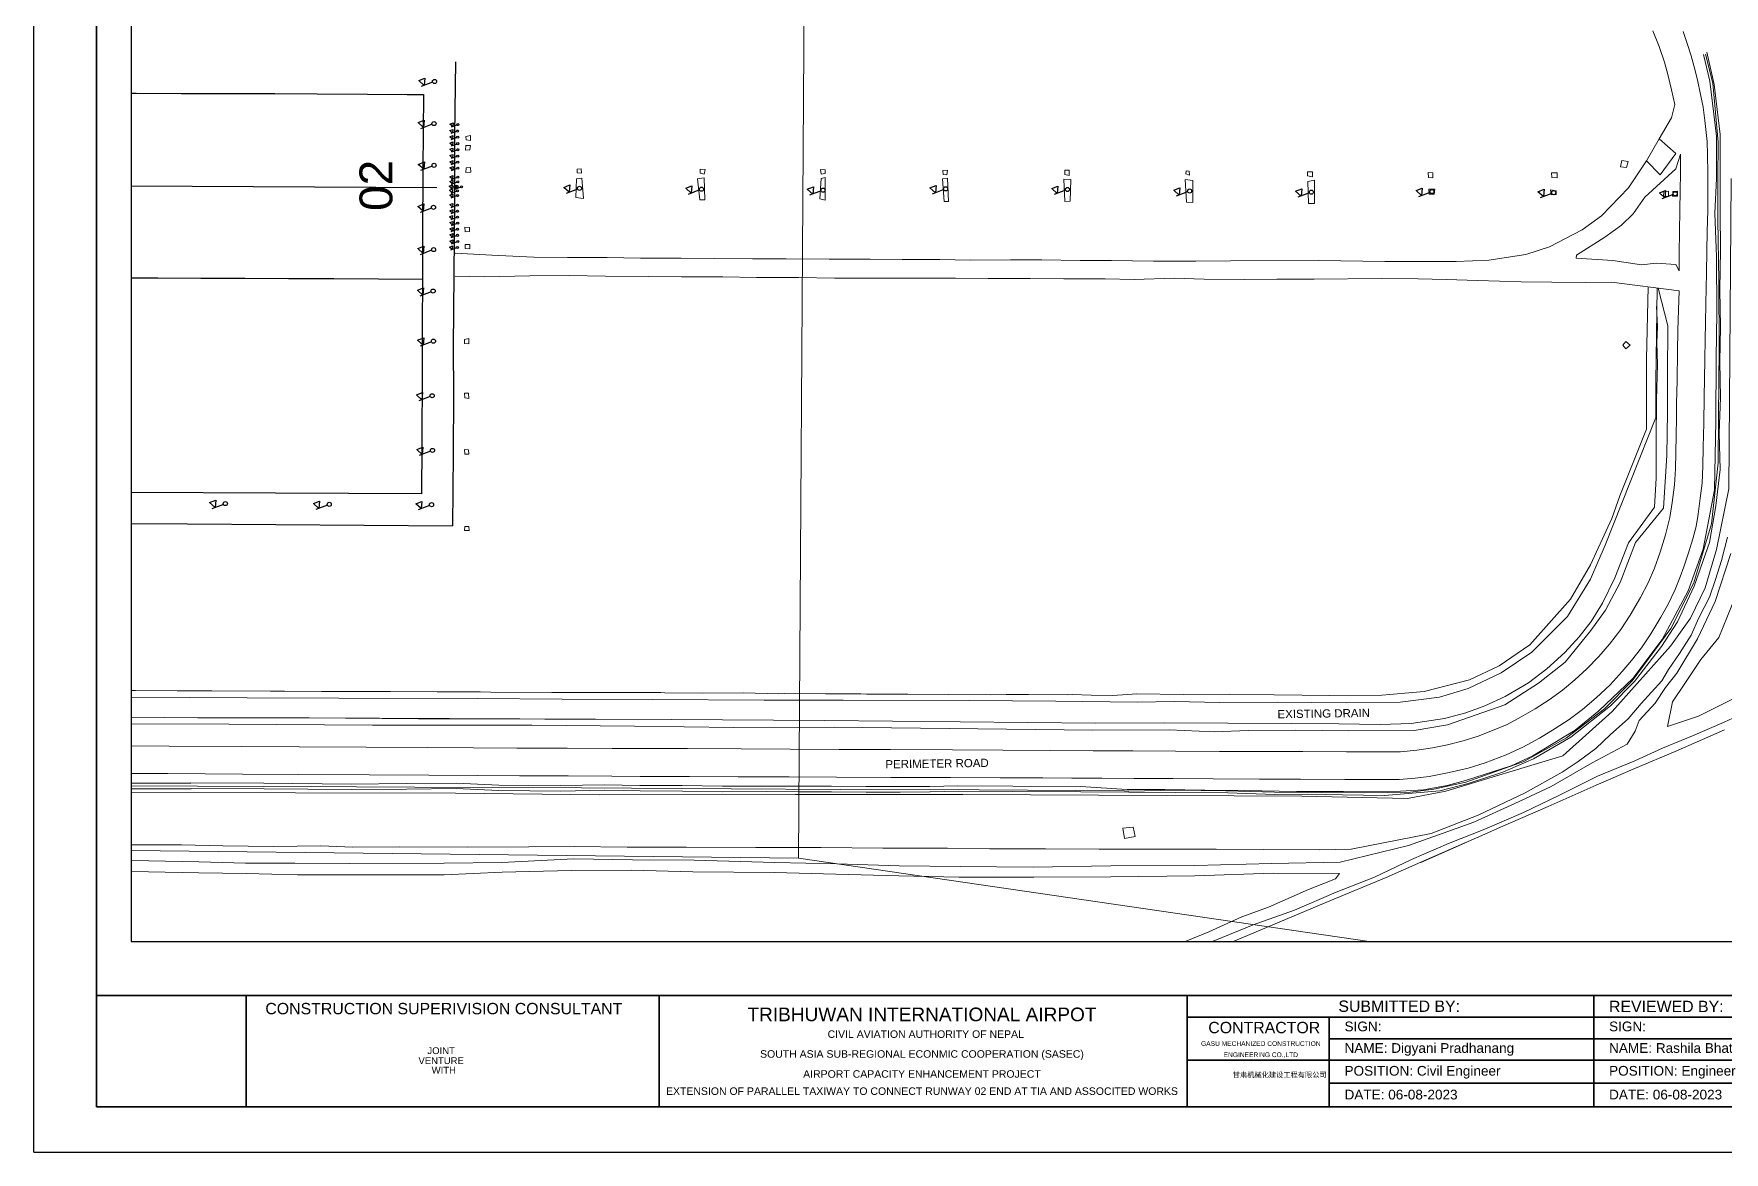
# Model space of a CAD drawing. Header units: metres. Extents: x 625987 to 635197, y 3048449 to 3066446.
# Drawn here: x 634048.8 to 634460.2, y 3062831 to 3063103.2 of the extents above; entities that cross this region are included whole.
import ezdxf
from ezdxf.enums import TextEntityAlignment as Align

# ---------------------------------------------------------------- set-up
doc = ezdxf.new("R2010")
doc.units = ezdxf.units.M
for name, color, linetype in [('BUILDING', 10, 'Continuous'), ('Drain', 5, 'Continuous'), ('FENCE', 35, 'Continuous'), ('LIGHT', 5, 'Continuous'), ('PERIMETER_ROAD', 4, 'Continuous'), ('PIPELINE', 220, 'Continuous'), ('ROAD', 4, 'Continuous'), ('RUNWAY CENTER', 250, 'Continuous'), ('RUNWAY_EDGE', 6, 'Continuous'), ('SHOULDER', 140, 'Continuous'), ('SLAB', 251, 'Continuous'), ('Triangle', 11, 'Continuous')]:
    doc.layers.add(name, color=color, linetype=linetype)
doc.layers.add('C-CLER-AERO', color=253, linetype='Continuous', lineweight=5)
doc.styles.add('ADPI R', font='swiss.ttf')
doc.styles.add('ARIAL', font='arial.ttf')
doc.styles.get("Standard").update_dxf_attribs({"font": 'arial.ttf'})
doc.linetypes.add('OLS', pattern='A,4,-2,4,-2,["OLS",ADPI R,S=1.2,R=0,X=-1.7,Y=-0.5],-2,4,-2,4,-2', length=26)

# ---------------------------------------------------------------- blocks, each defined once
blk = doc.blocks.new('gc019')
for p, q in [((0, 0.5), (0, 3.5)), ((0, 2.7), (1.6, 3.5)), ((1.6, 1.9), (0, 2.7)), ((1.6, 3.5), (1.6, 1.9))]:
    blk.add_line(p, q)
blk.add_circle((0, 0), 0.5)

msp = doc.modelspace()

# ---------------------------------------------------------------- linework, layer by layer
at = {"color": 6, "linetype": 'Continuous', "lineweight": 35}
for p, q in [((634063.98, 3063266.57, 24561121.52), (634063.98, 3062842.07, 24561121.52)), ((634670.9, 3062869.15, 24561121.52), (634063.98, 3062869.15, 24561121.52)), ((634100.46, 3062842.27, 24561121.52), (634100.46, 3062869.15, 24561121.52)), ((634200.96, 3062842.27, 24561121.52), (634200.96, 3062869.15, 24561121.52)), ((634329.5, 3062869.15, 24561121.52), (634329.5, 3062842.07, 24561121.52)), ((634428.49, 3062869.15, 24561121.52), (634428.49, 3062842.07, 24561121.52)), ((634329.5, 3062863.9, 24561121.52), (634606.5, 3062863.9, 24561121.52)), ((634364.08, 3062863.9, 24561121.52), (634364.08, 3062842.07, 24561121.52)), ((634364.08, 3062858.65, 24561121.52), (634606.5, 3062858.65, 24561121.52)), ((634329.5, 3062853.4, 24561121.52), (634606.5, 3062853.4, 24561121.52)), ((634364.08, 3062847.85, 24561121.52), (634606.5, 3062847.85, 24561121.52)), ((634063.98, 3062842.07, 24561121.52), (634670.9, 3062842.07, 24561121.52))]:
    msp.add_line(p, q, dxfattribs=at)
at = {"layer": 'BUILDING'}
for q in [(634048.76, 3063276.52, 24561121.52), (634048.76, 3063276.52, 24561121.52), (634678.76, 3062831.02, 24561121.52)]:
    msp.add_line((634048.76, 3062831.02, 24561121.52), q, dxfattribs=at)
at = {"layer": 'BUILDING', "color": 7, "lineweight": 13}
msp.add_polyline3d([(634316.41, 3062910.13, 1.39), (634316.88, 3062907.82, 2.24), (634314.29, 3062907.36, 2.29), (634313.84, 3062909.88, 1.5)], close=True, dxfattribs=at)
at = {"layer": 'C-CLER-AERO', "linetype": 'OLS', "ltscale": 2.5, "extrusion": (-0.018935, 0.000120907, 0.999821)}
for p, q in [((634236.74, 3063182.58, -1307.75), (634234.94, 3062902.59, -1307.75)), ((634234.94, 3062902.59, -1307.75), (634373.78, 3062882.3, -1305.12))]:
    msp.add_line(p, q, dxfattribs=at)
at = {"layer": 'C-CLER-AERO', "linetype": 'OLS', "ltscale": 2.5, "extrusion": (-1.70488e-06, -1.15276e-06, 1)}
msp.add_line((634234.94, 3062902.59, -1307.75), (634072.44, 3062904.48, -1307.75), dxfattribs=at)
at = {"layer": 'Defpoints'}
for q in [(634048.76, 3063276.52, 24561121.52), (634048.76, 3063276.52, 24561121.52), (634048.76, 3063276.52, 24561121.52), (634048.76, 3063276.52, 24561121.52), (634048.76, 3063276.52, 24561121.52), (634048.76, 3063276.52, 24561121.52), (634678.76, 3062831.02, 24561121.52)]:
    msp.add_line((634048.76, 3062831.02, 24561121.52), q, dxfattribs=at)
at = {"layer": 'Drain', "color": 9, "elevation": -1309.12}
msp.add_lwpolyline([(634072.44, 3063253.55), (634072.44, 3062882.3), (634597.44, 3062882.3), (634597.44, 3063253.55)], close=True, dxfattribs=at)
at = {"layer": 'Drain', "color": 7, "lineweight": 13}
for points in [[(634456.01, 3063098.78, -0.55), (634457.77, 3063090.87, -0.59), (634459.27, 3063078.74, -0.63), (634459.25, 3063067.68, -0.66), (634459.23, 3063059.72, -0.68), (634459.36, 3063050.74, -0.7), (634459.21, 3063040.92, -0.86), (634459.35, 3063031.93, -0.85), (634459.2, 3063023.39, -0.94), (634459.36, 3063014.72, -0.92), (634459.04, 3063006.07, -0.99), (634459.26, 3062997.2, -0.96), (634458.23, 3062988.35, -1.03), (634456.65, 3062979.38, -1.05), (634452.95, 3062968.83, -1.04), (634448.87, 3062960.08, -0.94), (634444.97, 3062954.09, -0.95), (634438.44, 3062945.61, -0.89), (634432.57, 3062939.68, -0.92), (634422.9, 3062932.06, -0.77), (634413.84, 3062926.76, -0.72), (634406.38, 3062923.48, -0.7), (634397.95, 3062920.75, -0.59), (634391.03, 3062919.01, -0.67), (634377.59, 3062917.87, -0.51), (634367.32, 3062917.97, -0.51), (634358.87, 3062918.15, -0.36), (634350.87, 3062918.09, -0.32), (634339.41, 3062918.51, -0.2), (634326.78, 3062918.57, -0.19), (634315.33, 3062918.64, -0.16), (634303.63, 3062918.73, 0.11), (634287.09, 3062918.8, 0.18), (634273.78, 3062918.87, 0.22), (634266.92, 3062918.71, 0.11), (634266.89, 3062918.71, 0.08), (634259.63, 3062918.68, 0.14), (634251.39, 3062918.67, 0.13), (634242.95, 3062918.76, 0.15), (634235.01, 3062918.74, 0.31), (634227.06, 3062918.81, 0.28), (634216.45, 3062918.77, 0.36), (634206.66, 3062918.91, 0.4), (634196.34, 3062918.96, 0.51), (634187.69, 3062919.11, 0.43), (634177.01, 3062918.92, 0.42), (634161.99, 3062919.02, 0.58), (634151.6, 3062919.51, 0.76), (634139.49, 3062919.39, 0.71), (634126.07, 3062919.27, 0.63), (634104.81, 3062919.49, 0.87), (634087.04, 3062919.56, 0.96), (634087.03, 3062919.49, 0.95), (634072.44, 3062919.47, 1.14)], [(634455.18, 3063098.2, -0.55), (634456.71, 3063091.71, -0.56), (634458.33, 3063078.29, -0.6), (634458.36, 3063068.02, -0.66), (634458, 3063059.59, -0.53), (634458.38, 3063048.97, -0.66), (634458.41, 3063035.43, -0.83), (634458.32, 3063024.29, -0.81), (634458.23, 3063008.98, -0.9), (634457.92, 3062992.26, -0.91), (634455.1, 3062977.78, -0.99), (634451.46, 3062967.64, -0.92), (634445.17, 3062955.77, -0.84), (634437.99, 3062946.3, -0.87), (634429.74, 3062938.41, -0.85), (634423.93, 3062933.72, -0.71), (634413.68, 3062927.48, -0.62), (634408.35, 3062925.09, -0.65), (634397.27, 3062921.5, -0.57), (634392.82, 3062920.26, -0.61), (634387.03, 3062919.22, -0.62), (634381.48, 3062918.89, -0.6), (634367.55, 3062918.8, -0.55), (634356.11, 3062918.8, -0.36), (634343.49, 3062919.05, -0.27), (634333.82, 3062919.12, -0.2), (634324.1, 3062919.29, -0.13), (634314.9, 3062919.31, -0.03), (634303.58, 3062920.07, 0.11), (634287.04, 3062920.14, 0.18), (634273.72, 3062920.2, 0.22), (634266.86, 3062920.05, 0.11), (634266.84, 3062920.05, 0.08), (634259.58, 3062920.01, 0.14), (634251.33, 3062920.01, 0.13), (634242.9, 3062920.1, 0.15), (634234.95, 3062920.08, 0.31), (634227.01, 3062920.15, 0.28), (634216.39, 3062920.11, 0.36), (634206.61, 3062920.25, 0.4), (634196.29, 3062920.29, 0.51), (634187.64, 3062920.45, 0.43), (634176.95, 3062920.26, 0.42), (634161.94, 3062920.36, 0.58), (634151.55, 3062920.84, 0.76), (634139.44, 3062920.73, 0.71), (634126.01, 3062920.61, 0.63), (634104.76, 3062920.83, 0.87), (634086.99, 3062920.9, 0.96), (634086.98, 3062920.83, 0.95), (634072.44, 3062920.81, 1.14)], [(634383.88, 3062918.64, -0.75), (634389.59, 3062919.37, -0.63), (634397.36, 3062921.11, -0.75), (634411.44, 3062926.11, -0.85), (634421.15, 3062931.45, -0.92), (634421.89, 3062931.88, -0.91), (634431.11, 3062938.92, -1), (634437.88, 3062945.77, -1.08), (634447.23, 3062958.45, -1.15), (634452.83, 3062969.61, -1.22), (634457.17, 3062983.96, -1.17), (634458.79, 3062998.82, -1.12), (634458.87, 3063010.01, -1.1), (634458.98, 3063026.66, -1.05), (634458.9, 3063043.03, -1.01), (634458.7, 3063057.92, -0.89), (634458.67, 3063067.94, -0.81), (634458.8, 3063076.89, -0.84), (634457.49, 3063091.25, -0.75), (634455.71, 3063098.27, -0.77)], [(634241.34, 3062936.12, -1.73), (634203.9, 3062936.36, -1.59), (634167.06, 3062936.51, -1.4), (634142.41, 3062936.49, -1.33), (634115.82, 3062936.73, -1.1), (634088.65, 3062936.78, -0.81), (634072.44, 3062936.87, -0.62)], [(634072.44, 3062920.18, 0.86), (634072.56, 3062920.18, 0.86), (634104.71, 3062920.03, 0.59), (634127.32, 3062919.92, 0.44), (634155.75, 3062919.8, 0.36), (634182.05, 3062919.73, 0.26), (634218.48, 3062919.46, 0.12), (634245.01, 3062919.3, -0.06), (634278.86, 3062919.24, -0.14), (634314.15, 3062918.97, -0.27)], [(634072.44, 3062920.18, 0.86), (634072.56, 3062920.18, 0.86), (634104.71, 3062920.03, 0.59), (634127.32, 3062919.92, 0.44), (634155.75, 3062919.8, 0.36), (634182.05, 3062919.73, 0.26), (634218.48, 3062919.46, 0.12), (634245.01, 3062919.3, -0.06), (634278.86, 3062919.24, -0.14), (634314.15, 3062918.97, -0.27), (634315.33, 3062918.91, -0.27), (634326.85, 3062919.1, -0.36), (634338.89, 3062918.98, -0.38), (634350.77, 3062918.63, -0.52), (634362.15, 3062918.58, -0.63), (634372.72, 3062918.47, -0.69), (634383.88, 3062918.64, -0.75)]]:
    msp.add_polyline3d(points, dxfattribs=at)
at = {"layer": 'Drain', "color": 4, "lineweight": 13}
for points in [[(634441.77, 3063041.66, -0.62), (634441.34, 3063024.11, -0.47), (634441.37, 3063007.03, -0.38), (634434.86, 3062990.78, -1), (634434.86, 3062990.78, -1), (634434.86, 3062990.78, -1), (634432.86, 3062985.24, -1.45), (634427.68, 3062973.99, -1.92), (634422.83, 3062965.63, -1.83), (634412.97, 3062954.5, -1.79), (634405.47, 3062949.41, -1.78), (634398.23, 3062945.97, -1.71), (634387.19, 3062943.16, -1.64), (634376.9, 3062942.29, -1.57), (634364.23, 3062942.22, -1.54), (634350.73, 3062942.38, -1.45), (634339.78, 3062942.49, -1.4), (634328.54, 3062942.46, -1.38), (634317.28, 3062942.56, -1.35), (634311.45, 3062942.2, -1.3), (634306.14, 3062942.25, -1.28), (634301.56, 3062942.4, -1.23), (634300.35, 3062942.31, -1.21), (634290.92, 3062942.39, -1.18), (634285.49, 3062942.43, -1.2), (634281.58, 3062942.38, -1.18), (634271.4, 3062942.44, -1.12), (634261.5, 3062942.49, -1.07), (634251.45, 3062942.54, -1.02), (634250.08, 3062942.6, -1), (634241.46, 3062942.62, -0.97), (634231.44, 3062942.7, -0.92), (634230.09, 3062942.59, -0.92), (634221.51, 3062942.8, -0.88), (634211.5, 3062942.74, -0.84), (634202.33, 3062942.84, -0.74), (634201.41, 3062942.91, -0.76), (634191.4, 3062942.87, -0.74), (634182.43, 3062942.91, -0.75), (634174.86, 3062942.95, -0.7), (634159.97, 3062943.02, -0.62), (634157.45, 3062943.06, -0.59), (634146.93, 3062943.09, -0.59), (634132.34, 3062943.14, -0.49), (634135.56, 3062943.15, -0.49), (634118.81, 3062943.14, -0.28), (634109.75, 3062943.26, -0.17), (634106.39, 3062943.21, -0.11), (634092.07, 3062943.31, 0), (634083.64, 3062943.29, 0.11), (634073.53, 3062943.42, 0.2), (634072.44, 3062943.42, 0.21)], [(634443.96, 3063041.38, -0.86), (634443.6, 3063018.53, -0.7), (634443.63, 3063009.83, -0.63), (634443.63, 3063009.83, -0.63), (634431.27, 3062978.77, -2.32), (634431.27, 3062978.77, -2.32), (634431.27, 3062978.77, -2.32), (634431.28, 3062978.8, -2.18), (634427.73, 3062970.52, -2.67), (634422.1, 3062961.44, -2.63), (634413.44, 3062952.7, -2.56), (634405.98, 3062947.66, -2.51), (634397.93, 3062943.87, -2.47), (634390.98, 3062941.75, -2.44), (634381.38, 3062940.54, -2.37), (634368.32, 3062940.43, -2.33), (634351.44, 3062940.55, -2.24), (634337.46, 3062940.48, -2.18), (634326.37, 3062940.68, -2.11), (634317.32, 3062940.59, -2.1), (634297.52, 3062940.77, -2.03), (634276.46, 3062940.93, -1.92), (634245.79, 3062941.05, -1.75), (634226.52, 3062941.04, -1.67), (634199.36, 3062941.23, -1.56), (634177.37, 3062941.27, -1.45), (634156.69, 3062941.41, -1.37), (634123.03, 3062941.56, -1.15), (634100.73, 3062941.64, -0.89), (634072.44, 3062941.79, -0.58)], [(634072.44, 3062935.3, 0.2), (634096.21, 3062935.17, -0.04), (634131.2, 3062934.96, -0.47), (634169.96, 3062934.95, -0.68), (634194.97, 3062934.73, -0.75), (634219.15, 3062934.41, -0.82), (634243.58, 3062934.5, -1.01), (634306.57, 3062933.77, -1.12), (634325.13, 3062933.83, -1.34), (634336.06, 3062933.3, -1.2), (634344.48, 3062933.7, -1.4), (634356, 3062933.71, -1.43), (634368.81, 3062933.54, -1.52), (634384.77, 3062933.7, -1.6), (634392.89, 3062935.02, -1.65), (634406.83, 3062939.92, -1.69), (634415.06, 3062945.21, -1.79), (634421.57, 3062950.33, -1.69), (634427.81, 3062957.97, -1.88), (634431.36, 3062962.91, -1.9), (634434.93, 3062969.69, -1.88), (634438.68, 3062979.46, -1.9), (634438.68, 3062979.46, -1.9), (634445.43, 3062987.74, -0.32), (634446.31, 3063000.56, -0.35), (634446.42, 3063011.16, -0.4), (634446.46, 3063020.14, -0.45), (634446.5, 3063032.16, -0.43), (634444.18, 3063041.35, -0.39)], [(634443.74, 3063036.88, -1.23), (634443.97, 3063032.01, -0.8), (634443.86, 3063028.05, -0.77), (634444, 3063022.73, -0.73), (634443.77, 3063014.18, -0.68), (634443.67, 3063004.51, -0.63), (634443.71, 3062995.07, -0.54), (634443.29, 3062988, -0.55), (634436.98, 3062979.31, -2.09), (634436.98, 3062979.31, -2.09), (634433.64, 3062970.82, -2.35), (634430.58, 3062964.63, -2.69), (634427.87, 3062960.17, -2.64), (634424.9, 3062956.49, -2.63), (634421.41, 3062952.62, -2.61), (634417.07, 3062948.67, -2.58), (634412.64, 3062945.25, -2.53), (634406.89, 3062941.92, -2.51), (634402, 3062939.63, -2.47), (634397.33, 3062937.97, -2.47), (634392.13, 3062936.56, -2.42), (634384.08, 3062935.36, -2.4), (634376.49, 3062935.11, -2.33), (634366.47, 3062935.27, -2.32), (634354.91, 3062935.37, -2.26), (634339.4, 3062935.44, -2.22), (634324.03, 3062935.5, -2.08), (634307.21, 3062935.47, -2.03), (634241.34, 3062936.12, -1.73), (634203.9, 3062936.36, -1.59), (634142.41, 3062936.49, -1.33), (634167.06, 3062936.51, -1.4), (634115.82, 3062936.73, -1.1), (634088.65, 3062936.78, -0.81), (634072.44, 3062936.87, -0.62)]]:
    msp.add_polyline3d(points, dxfattribs=at)
at = {"layer": 'FENCE', "color": 7, "lineweight": 13}
for points in [[(634072.44, 3062905.86, 1.06), (634073.08, 3062905.85, 1.03), (634084.73, 3062905.85, 0.82), (634094.81, 3062905.61, 0.73), (634107.11, 3062905.43, 0.72), (634118.66, 3062905.57, 0.5), (634126.43, 3062905.26, 0.35), (634126.43, 3062905.27, 0.49), (634137.73, 3062905.32, 0.49), (634154.25, 3062905.25, 0.28), (634169.26, 3062905.33, 0.22), (634180.26, 3062905.39, 0.28), (634193.18, 3062905.3, 0.41), (634207.63, 3062905.3, 0.54), (634224.48, 3062905.19, 0.43), (634240.45, 3062905.19, 0.4), (634255.47, 3062905.04, 0.41), (634271.16, 3062905, 0.46), (634281.49, 3062904.87, 0.49), (634295.02, 3062904.83, 0.51), (634308.11, 3062904.8, 0.55), (634324.27, 3062904.78, 0.59), (634336.55, 3062904.74, 0.29), (634348.16, 3062904.67, -0.13), (634361.83, 3062904.65, -0.18), (634369.44, 3062904.79, -0.37), (634388.94, 3062908.62, -0.68), (634400.38, 3062913.04, -0.82), (634411.77, 3062918.45, -0.94), (634420.78, 3062923.5, -0.86), (634424.7, 3062926.08, -0.85), (634429, 3062929.29, -0.93), (634432.58, 3062932.71, -0.98), (634436.83, 3062936.52, -0.98), (634440.06, 3062940.22, -0.94), (634445.06, 3062945.78, -0.88), (634446.68, 3062948.54, -0.84), (634449.35, 3062952.39, -0.79), (634452.17, 3062956.89, -0.86), (634454.04, 3062961.07, -0.88), (634456.69, 3062966.1, -1.02), (634458.16, 3062970.43, -1.15), (634459.62, 3062975.01, -1.21), (634461.06, 3062980.73, -0.99)], [(634340.64, 3062882.3, 0.52), (634341.11, 3062882.47, 0.51), (634355.58, 3062888.55, 0.22), (634364.28, 3062892.2, 0.14), (634377.93, 3062897.85, 0.32), (634386.39, 3062901.59, 0.31), (634397.51, 3062906.5, 0.2), (634386.37, 3062901.53, 0.34), (634406.32, 3062910.36, 0.19), (634417.36, 3062915.18, 0), (634429.11, 3062920.36, 0), (634438.63, 3062924.52, -0.03), (634448.31, 3062928.53, -0.08), (634460.33, 3062933.85, -0.38)]]:
    msp.add_polyline3d(points, dxfattribs=at)
at = {"layer": 'LIGHT', "color": 7, "lineweight": 13}
for points in [[(634182.59, 3063063.17, 2.45), (634180.74, 3063063.38, 2.42), (634180.89, 3063067.93, 2.31), (634182.18, 3063068.06, 2.29), (634182.59, 3063063.17, 2.45)], [(634212.12, 3063062.84, 2.26), (634210.87, 3063062.8, 2.27), (634210.35, 3063067.97, 2.07), (634211.92, 3063068.17, 2.11)], [(634212.12, 3063062.84, 2.26), (634211.92, 3063068.17, 2.11)], [(634241.39, 3063068.24, 1.97), (634240.42, 3063067.99, 2), (634240.07, 3063063.05, 2.08), (634241.41, 3063062.71, 2.08)], [(634241.41, 3063062.71, 2.08), (634241.39, 3063068.24, 1.97)], [(634271.16, 3063068.14, 1.84), (634269.98, 3063067.97, 1.89), (634270.37, 3063062.42, 1.97), (634271.4, 3063062.38, 1.97)], [(634271.4, 3063062.38, 1.97), (634271.16, 3063068.14, 1.84)], [(634301.04, 3063062.47, 1.73), (634301.16, 3063067.78, 1.62), (634299.51, 3063067.88, 1.64), (634299.77, 3063062.45, 1.71)], [(634330.86, 3063067.51, 1.46), (634330.88, 3063062.18, 1.6), (634329.37, 3063062.23, 1.63), (634329.04, 3063067.77, 1.49)], [(634329.04, 3063067.77, 1.49), (634330.86, 3063067.51, 1.46)], [(634360.54, 3063067.61, 1.32), (634360.53, 3063061.95, 1.46), (634359.09, 3063061.95, 1.46), (634358.89, 3063067.26, 1.42)], [(634358.89, 3063067.26, 1.42), (634360.54, 3063067.61, 1.32)], [(634299.77, 3063062.45, 1.71), (634301.04, 3063062.47, 1.73)]]:
    msp.add_polyline3d(points, dxfattribs=at)
for points in [[(634388.33, 3063065.44, 1.25), (634388.4, 3063064.22, 1.23), (634389.66, 3063064.19, 1.23), (634389.81, 3063065.39, 1.2)], [(634419.38, 3063065.05, 1.04), (634419.31, 3063064.14, 1.02), (634418.12, 3063064.15, 1.06), (634417.99, 3063065.23, 1.07)], [(634447.67, 3063063.75, 0.34), (634448.88, 3063063.73, 0.24), (634448.85, 3063064.95, 0.27), (634447.72, 3063064.89, 0.36)]]:
    msp.add_polyline3d(points, close=True, dxfattribs=at)
at = {"layer": 'PERIMETER_ROAD', "color": 7, "lineweight": 13}
for points in [[(634450.22, 3063103.82, 0.08), (634451.26, 3063100.9, 0.06), (634452.23, 3063097.86, 0.05), (634453.2, 3063094.3, 0.02), (634453.8, 3063091.6, 0.01), (634454.4, 3063088.86, -0.01), (634455.11, 3063085.4, -0.06), (634455.54, 3063082.1, -0.06), (634456.1, 3063077.06, -0.06), (634456.2, 3063073.77, -0.07), (634456.28, 3063069.25, -0.09), (634456.24, 3063060.27, -0.06), (634456.13, 3063055.1, -0.07), (634456.04, 3063050.3, -0.06), (634455.94, 3063045.04, -0.07), (634455.8, 3063037.56, -0.06), (634455.71, 3063032.89, -0.06), (634455.62, 3063028.71, -0.06), (634455.54, 3063024.04, -0.07), (634455.46, 3063019.24, -0.07), (634455.37, 3063014.87, -0.07), (634455.25, 3063008.46, -0.08), (634455.14, 3063002.62, -0.05), (634455.07, 3062997.96, -0.06), (634454.88, 3062993.83, -0.05), (634454.43, 3062990.25, -0.05), (634453.88, 3062986.3, -0.06), (634453.39, 3062983.3, -0.07), (634452.63, 3062980.33, -0.06), (634451.56, 3062976.87, -0.06), (634450.44, 3062973.5, -0.06), (634449.56, 3062971.07, -0.06), (634448.34, 3062967.96, -0.07), (634446.57, 3062964.37, -0.07), (634444.81, 3062961.21, -0.05), (634442.39, 3062957.22, -0.03), (634440.11, 3062953.75, -0.03), (634437.64, 3062950.67, -0.03), (634435.42, 3062948.05, -0.03), (634432.48, 3062944.81, -0.02), (634429.04, 3062941.6, -0.01), (634425.71, 3062938.75, 0.02), (634422.54, 3062936.35, 0.03), (634419.13, 3062934.11, 0.04), (634415.28, 3062931.81, 0.05), (634411.24, 3062929.63, 0.07), (634407.15, 3062927.7, 0.11), (634402.07, 3062925.76, 0.12), (634397.9, 3062924.5, 0.15), (634393.26, 3062923.42, 0.17), (634388.39, 3062922.5, 0.18), (634385.01, 3062922.06, 0.23), (634381.09, 3062921.74, 0.24), (634376.1, 3062921.75, 0.25), (634367.93, 3062921.75, 0.28), (634357.1, 3062921.81, 0.35), (634347.12, 3062921.85, 0.4), (634335.85, 3062921.88, 0.43), (634326.06, 3062921.94, 0.48), (634316.62, 3062921.98, 0.53), (634308.74, 3062922.03, 0.57), (634301.43, 3062922.05, 0.61), (634294.38, 3062922.1, 0.65), (634283.99, 3062922.15, 0.68), (634271.89, 3062922.2, 0.73), (634257.36, 3062922.24, 0.81), (634244.15, 3062922.29, 0.87), (634232.66, 3062922.37, 0.88), (634220.21, 3062922.41, 0.95), (634208.39, 3062922.48, 1), (634196.39, 3062922.5, 1.07), (634189.47, 3062922.54, 1.11), (634178.84, 3062922.6, 1.12), (634167.01, 3062922.64, 1.18), (634156.77, 3062922.7, 1.22), (634144.93, 3062922.77, 1.28), (634130.39, 3062922.86, 1.36), (634113.12, 3062922.95, 1.49), (634099.54, 3062923.05, 1.61), (634081.42, 3062923.17, 1.72), (634072.44, 3062923.23, 1.82)], [(634444.41, 3063077.65, 0.05), (634447.45, 3063082.82, -0.04), (634448.19, 3063086.01, 0), (634447.38, 3063089.63, 0.01), (634446.57, 3063092.99, 0.04), (634445.7, 3063096.36, 0.06), (634444.4, 3063100.16, 0.07), (634442.87, 3063103.99, 0.1)], [(634469.78, 3063070.5, -0.06), (634468.99, 3063062.42, 0.41), (634469.76, 3063053.91, 0.4), (634471.15, 3063040.31, 0.21), (634470.96, 3063025.35, 0.12), (634470.75, 3063014.87, 0.02), (634470.21, 3063003.3, -0.07), (634468.89, 3062991.52, -0.37), (634467.87, 3062982.86, -0.47), (634464.54, 3062972.23, -0.64), (634462.09, 3062964.08, -0.59), (634458.94, 3062956.3, -0.6), (634454.59, 3062950.93, -0.55), (634450.67, 3062945.14, -0.53), (634447.69, 3062940.66, -0.52), (634446.47, 3062934.63, -0.37)], [(634151.34, 3063044.22, 2.14), (634158.44, 3063044.08, 2.25), (634169.52, 3063044.3, 2.62), (634179.07, 3063044.4, 2.65), (634187.89, 3063044.22, 2.59), (634198.49, 3063044.13, 2.57), (634206.46, 3063044.05, 2.5), (634216.52, 3063044.07, 2.46), (634224.7, 3063043.94, 2.42), (634234.97, 3063043.9, 2.38), (634243.67, 3063043.76, 2.3), (634254.62, 3063043.73, 2.26), (634263.3, 3063043.77, 2.25), (634273.15, 3063043.73, 2.16), (634281.07, 3063043.65, 2.13), (634291.3, 3063043.65, 2.09), (634299.52, 3063043.61, 2.05), (634309.54, 3063043.58, 1.99), (634316.63, 3063043.47, 1.94), (634326.42, 3063043.75, 1.98), (634333.65, 3063043.5, 1.94), (634343.56, 3063043.45, 1.9), (634351.38, 3063043.48, 1.87), (634360.4, 3063043.51, 1.83), (634376.71, 3063043.64, 1.78), (634385.73, 3063043.59, 1.72), (634392.6, 3063043.42, 1.63), (634400.28, 3063043.23, 1.43), (634410.82, 3063042.84, 1.22), (634418.28, 3063042.82, 1.12), (634426.39, 3063042.67, 0.73), (634432.79, 3063042.79, 0.56), (634449.26, 3063040.71, -0.08), (634449.08, 3063036.03, -0.07), (634448.99, 3063030.99, -0.06), (634448.91, 3063025.94, -0.06), (634448.78, 3063018.8, -0.05), (634448.67, 3063013.34, -0.03), (634448.61, 3063009.88, -0.04), (634448.54, 3063005.49, -0.04), (634448.45, 3063001.36, -0.09), (634448.37, 3062997.33, -0.05), (634448.12, 3062993.44, -0.04), (634447.55, 3062989.19, -0.04), (634447.04, 3062985.47, -0.05), (634445.97, 3062981.32, -0.06), (634444.64, 3062977.06, -0.04), (634443.25, 3062973.14, -0.03), (634441.72, 3062969.58, -0.03), (634439.89, 3062966.05, -0.01), (634437.38, 3062961.73, -0.02), (634435.09, 3062958.23, 0), (634432.31, 3062954.66, 0), (634429.76, 3062951.64, 0.01), (634426.79, 3062948.65, 0.01), (634423.85, 3062945.97, 0.03), (634420.9, 3062943.48, 0.04), (634417.66, 3062941.11, 0.05), (634414.2, 3062938.9, 0.07), (634410.82, 3062936.95, 0.09), (634407.38, 3062935.11, 0.11), (634403.85, 3062933.63, 0.12), (634400.34, 3062932.28, 0.12), (634396.68, 3062931.14, 0.17), (634392.88, 3062930.17, 0.19), (634389.25, 3062929.46, 0.2), (634385.39, 3062928.9, 0.22), (634381.41, 3062928.5, 0.25), (634377.17, 3062928.44, 0.27), (634372.9, 3062928.46, 0.28), (634368.31, 3062928.48, 0.29), (634357.67, 3062928.51, 0.34), (634347.85, 3062928.55, 0.38), (634337.42, 3062928.58, 0.41), (634326.69, 3062928.63, 0.47), (634316.27, 3062928.69, 0.52), (634306.67, 3062928.74, 0.56), (634296.14, 3062928.8, 0.64), (634284.64, 3062928.9, 0.65), (634272.37, 3062928.99, 0.71), (634257.34, 3062929.04, 0.81), (634257.32, 3062929.04, 0.8), (634244.82, 3062929.06, 0.87), (634232.88, 3062929.09, 0.91), (634220.98, 3062929.17, 0.95), (634207.88, 3062929.26, 1.02), (634195.85, 3062929.28, 1.06), (634189.51, 3062929.3, 1.09), (634178.57, 3062929.34, 1.15), (634166.36, 3062929.4, 1.2), (634155.82, 3062929.44, 1.21), (634144.52, 3062929.49, 1.25), (634129.7, 3062929.58, 1.33), (634113.35, 3062929.66, 1.47), (634099.29, 3062929.76, 1.59), (634081.67, 3062929.85, 1.72), (634072.44, 3062929.92, 1.81)], [(634461.88, 3062976.72, -0.67), (634458.01, 3062965.09, -0.69), (634453.77, 3062955.98, -0.49), (634448.73, 3062947.63, -0.46), (634445.95, 3062944.16, -0.47), (634443.46, 3062940.35, -0.47), (634439.56, 3062936.06, -0.49), (634438.6, 3062933.52, -0.52), (634436.64, 3062930.31, -0.39), (634428.14, 3062925.8, -0.41), (634418.16, 3062920.03, -0.23), (634409.26, 3062915.86, -0.23), (634399.29, 3062911.37, -0.06), (634391.82, 3062908.68, 0.01), (634383.38, 3062905.64, 0.17), (634366.73, 3062901.62, 0.07), (634350.09, 3062901.31, 0.4), (634331.35, 3062900.81, 0.87), (634310.92, 3062900.71, 1.03), (634292.05, 3062900.39, 1.05), (634274.26, 3062900.52, 1.14), (634259.4, 3062900.72, 1.24), (634244.26, 3062901.17, 1.22), (634229.18, 3062901.56, 1.16), (634209.54, 3062902.06, 1.17), (634194.48, 3062902.21, 1.04), (634180.19, 3062902.4, 0.83), (634162.65, 3062901.52, 0.93), (634148.62, 3062901.33, 0.94), (634125.66, 3062901.28, 1.14), (634112.28, 3062901.37, 1.25), (634100.28, 3062901.37, 1.39), (634088.89, 3062901.66, 1.5), (634076.74, 3062901.97, 1.54), (634072.44, 3062902.04, 1.62)]]:
    msp.add_polyline3d(points, dxfattribs=at)
msp.add_polyline3d([(634449.27, 3063045.52, -0.09), (634448.44, 3063047.09, -0.09), (634443.71, 3063047.4, 0.12), (634440.13, 3063046.99, 0.33), (634433.11, 3063048.09, 0.58), (634424.2, 3063048.61, 0.93), (634424.29, 3063049.36, 0.91), (634431.22, 3063053.73, 0.73), (634435.25, 3063056.67, 0.63), (634438.07, 3063059.4, 0.51), (634440.9, 3063063.48, 0.41), (634448.5, 3063070.37, 0), (634449.57, 3063073.95, -0.05), (634449.57, 3063069.42, -0.06), (634449.53, 3063065.03, -0.07), (634449.46, 3063060.35, -0.09), (634449.36, 3063055.12, -0.09), (634449.31, 3063049.75, -0.09)], close=True, dxfattribs=at)
at = {"layer": 'PIPELINE'}
msp.add_polyline3d([(634143.6, 3063088.5, 2.2), (634143.49, 3063070.31, 2.52), (634143.38, 3063054.3, 2.41), (634143.3, 3063021.36, 1.89), (634143.19, 3063003.16, 1.62), (634143.17, 3062991.29, 1.45), (634107.62, 3062991.46, 1.84), (634072.44, 3062991.61, 2.2)], dxfattribs=at)
at = {"layer": 'PIPELINE', "color": 7, "lineweight": 13}
msp.add_polyline3d([(634072.44, 3062918.61, 1.38), (634112.45, 3062918.46, 1.11), (634151.42, 3062918.4, 0.8), (634186.56, 3062918.03, 0.6), (634234.21, 3062918.09, 0.69), (634274.94, 3062918.08, 0.56), (634357.46, 3062917.71, -0.09), (634383.13, 3062917.09, -0.53), (634392.45, 3062918.86, -0.51), (634420.93, 3062927.48, -0.54), (634433, 3062938.27, -0.29), (634447.18, 3062954.17, -0.46), (634452.05, 3062960.97, -0.54), (634455.64, 3062968.36, -0.62), (634458.37, 3062977.74, -0.65), (634461.38, 3062992.49, -0.58), (634461.9, 3063067.85, 0.77), (634461.91, 3063068, 0.12)], dxfattribs=at)
at = {"layer": 'ROAD', "color": 7, "lineweight": 13}
for points in [[(634444.41, 3063077.65, 0.05), (634441.33, 3063072.29, 0.19)], [(634151.3, 3063049.82, 2.2), (634160.26, 3063049.36, 2.36), (634170.47, 3063048.86, 2.65), (634178.69, 3063048.83, 2.61), (634188.33, 3063048.8, 2.57), (634196.43, 3063048.64, 2.53), (634206.33, 3063048.6, 2.52), (634214.39, 3063048.57, 2.46), (634223.68, 3063048.5, 2.41), (634231.94, 3063048.43, 2.38), (634242.39, 3063048.39, 2.33), (634252.31, 3063048.35, 2.29), (634260.12, 3063048.34, 2.26), (634269.34, 3063048.33, 2.21), (634276.8, 3063048.13, 2.17), (634286.49, 3063048.22, 2.13), (634294.17, 3063048.26, 2.13), (634303.48, 3063048.09, 2.05), (634311.12, 3063048.1, 2.02), (634321.3, 3063047.88, 1.99), (634331.61, 3063047.87, 1.94), (634340.1, 3063047.96, 1.95), (634361.53, 3063048.02, 1.81), (634377.61, 3063047.81, 1.74), (634385.53, 3063047.79, 1.73), (634395, 3063047.79, 1.61), (634402.93, 3063048.13, 1.4), (634411.93, 3063049.49, 1.2), (634417.69, 3063051.36, 1.06), (634425.64, 3063055.52, 0.77), (634430.4, 3063058.95, 0.63), (634436.97, 3063065.72, 0.42), (634441.33, 3063072.29, 0.19)], [(634446.47, 3062934.63, -0.37), (634453.96, 3062937.11, -0.36), (634462.41, 3062941.34, -0.4), (634470.22, 3062945.05, -0.69), (634476.33, 3062948.08, -0.83), (634482.15, 3062950.24, -0.82), (634492.07, 3062954.51, -0.66), (634499.05, 3062957.11, -0.79), (634509.73, 3062961.74, -1.04), (634516.44, 3062964.68, -1.12), (634527.01, 3062969.68, -1.11), (634534.76, 3062973.36, -1.15), (634543.71, 3062977.06, -1.19), (634552.48, 3062981.17, -1.26), (634563.81, 3062985.82, -1.38), (634572.64, 3062989.61, -1.51), (634580.83, 3062993.31, -1.44), (634589.62, 3062996.62, -1.56), (634597.44, 3062999.36, -1.51)], [(634467.66, 3062939.12, -0.28), (634460.21, 3062935.71, -0.28), (634452.5, 3062932.35, -0.26), (634445.19, 3062929.38, -0.23), (634438.47, 3062926.25, -0.25), (634429.44, 3062922.51, -0.38), (634420.01, 3062917.85, -0.24), (634411.36, 3062913.74, -0.15), (634401.96, 3062909.65, 0), (634393.12, 3062906.13, 0.06), (634384.12, 3062902.27, 0.17), (634375.12, 3062897.96, 0.32), (634365.78, 3062894.35, 0.33), (634355.63, 3062889.94, 0.35), (634345.56, 3062886.35, 0.36), (634336.23, 3062882.58, 0.65), (634335.53, 3062882.3, 0.66)], [(634072.44, 3062899.32, 1.6), (634076.64, 3062899.24, 1.56), (634088.95, 3062899.03, 1.48), (634100.43, 3062898.86, 1.38), (634112.97, 3062898.54, 1.27), (634125.66, 3062898.52, 1.13), (634148.66, 3062898.56, 0.99), (634162.73, 3062899.16, 0.95), (634179.56, 3062899.56, 0.86), (634194.24, 3062899.64, 1.02), (634209.18, 3062899.28, 1.17), (634229.03, 3062899.06, 1.18), (634244, 3062898.71, 1.21), (634259.32, 3062898.31, 1.25), (634273.93, 3062897.93, 1.12), (634292.19, 3062897.97, 1.01), (634310.9, 3062898.02, 1.01), (634331.36, 3062898.29, 0.8), (634350.44, 3062898.97, 0.37), (634366.62, 3062898.83, 0.25), (634365.6, 3062897.59, 0.25), (634359.04, 3062894.95, 0.37), (634349.31, 3062890.65, 0.29), (634342.84, 3062888.27, 0.3), (634334.76, 3062884.62, 0.58), (634329.03, 3062882.3, 0.69)]]:
    msp.add_polyline3d(points, dxfattribs=at)
at = {"layer": 'RUNWAY CENTER'}
msp.add_polyline3d([(634072.44, 3063066.24, 3.25), (634146.85, 3063065.84, 2.5)], dxfattribs=at)
at = {"layer": 'RUNWAY_EDGE'}
for points in [[(634072.44, 3063088.79, 2.95), (634073.7, 3063088.79, 2.94), (634084.6, 3063088.72, 2.82), (634096.49, 3063088.69, 2.7), (634107.42, 3063088.7, 2.47), (634117.77, 3063088.59, 2.49), (634129.97, 3063088.53, 2.36), (634139.63, 3063088.47, 2.26), (634143.6, 3063088.5, 2.2)], [(634072.44, 3063043.88, 2.92), (634078.96, 3063043.84, 2.86), (634089.41, 3063043.77, 2.75), (634100.11, 3063043.72, 2.64), (634110.79, 3063043.69, 2.52), (634121.78, 3063043.67, 2.43), (634132.69, 3063043.56, 2.31), (634143.43, 3063043.53, 2.23)]]:
    msp.add_polyline3d(points, dxfattribs=at)
at = {"layer": 'SHOULDER'}
for points in [[(634151.37, 3063096.38, 1.97), (634151.19, 3063078.64, 2.28), (634151.18, 3063062.4, 2.4), (634150.86, 3063027.08, 1.87), (634150.9, 3063015.42, 1.69), (634150.85, 3063001.03, 1.46), (634150.66, 3062983.45, 1.24)], [(634072.44, 3062984.01, 2.04), (634072.45, 3062984.01, 2.04), (634086.19, 3062983.95, 1.89), (634150.66, 3062983.45, 1.24)]]:
    msp.add_polyline3d(points, dxfattribs=at)
at = {"layer": 'SLAB', "color": 7, "lineweight": 13}
for points in [[(634153.99, 3063077.4, 2.26), (634153.93, 3063078.24, 2.26), (634155.02, 3063078.49, 2.2), (634155.02, 3063077.26, 2.2), (634153.99, 3063077.4, 2.26)], [(634153.86, 3063074.93, 2.34), (634154.92, 3063074.98, 2.29), (634155.03, 3063076.03, 2.25), (634153.96, 3063076.07, 2.3), (634153.86, 3063074.93, 2.34)], [(634436.49, 3063070.68, 0.6), (634436.85, 3063072.17, 0.6), (634435.33, 3063072.36, 0.64), (634435.03, 3063070.85, 0.61), (634436.49, 3063070.68, 0.6)], [(634153.91, 3063069.51, 2.35), (634153.99, 3063070.64, 2.38), (634155.03, 3063070.71, 2.32), (634155.11, 3063069.53, 2.34), (634153.91, 3063069.51, 2.35)], [(634181.01, 3063069.43, 2.25), (634181.06, 3063070.3, 2.25), (634182, 3063070.41, 2.25), (634182.12, 3063069.34, 2.25), (634181.01, 3063069.43, 2.25)], [(634212.21, 3063070.24, 1.96), (634211, 3063070.32, 2.02), (634210.96, 3063069.31, 2.06), (634211.95, 3063069.1, 2.06), (634212.21, 3063070.24, 1.96)], [(634240.3, 3063070.24, 2), (634241.38, 3063070.14, 2.05), (634241.41, 3063069.27, 2.04), (634240.42, 3063069.06, 1.99), (634240.3, 3063070.24, 2)], [(634270.07, 3063069.97, 1.85), (634270.1, 3063069.02, 1.85), (634271.03, 3063068.93, 1.8), (634271.16, 3063070.04, 1.82), (634270.07, 3063069.97, 1.85)], [(634300.83, 3063070.01, 1.62), (634300.76, 3063068.78, 1.5), (634299.73, 3063068.96, 1.62), (634299.7, 3063070.07, 1.62), (634300.83, 3063070.01, 1.62)], [(634329.25, 3063069.85, 1.31), (634329.98, 3063069.82, 1.34), (634330.05, 3063068.86, 1.32), (634329.22, 3063069.19, 1.29), (634329.25, 3063069.85, 1.31)], [(634358.78, 3063068.66, 1.4), (634358.83, 3063069.68, 1.39), (634360.02, 3063069.67, 1.34), (634360.05, 3063068.45, 1.4), (634358.78, 3063068.66, 1.4)], [(634388.23, 3063068.26, 1.06), (634389.3, 3063068.21, 1.19), (634389.28, 3063069.41, 1.36), (634388.2, 3063069.46, 1.23), (634388.23, 3063068.26, 1.06)], [(634446.68, 3063064.9, 0.45), (634446.65, 3063063.66, 0.37), (634445.43, 3063063.68, 0.45), (634445.53, 3063064.86, 0.47), (634446.68, 3063064.9, 0.45)], [(634154.81, 3063055.14, 2.32), (634154.81, 3063056.09, 2.32), (634153.67, 3063056.14, 2.31), (634153.76, 3063055.06, 2.28), (634154.81, 3063055.14, 2.32)], [(634154.91, 3063051.97, 2.28), (634154.9, 3063050.89, 2.27), (634153.78, 3063050.98, 2.28), (634153.79, 3063051.96, 2.28), (634154.91, 3063051.97, 2.28)], [(634153.6, 3063027.86, 1.85), (634154.65, 3063027.81, 1.87), (634154.63, 3063029.1, 1.87), (634153.59, 3063028.82, 1.87), (634153.6, 3063027.86, 1.85)], [(634437.38, 3063027.49, -0.01), (634436.28, 3063028.36, 0.09), (634435.53, 3063027.47, 0.21), (634436.31, 3063026.59, 0.25), (634437.38, 3063027.49, -0.01)], [(634153.65, 3063014.62, 1.6), (634154.65, 3063014.51, 1.6), (634154.54, 3063015.75, 1.6), (634153.57, 3063015.8, 1.62), (634153.65, 3063014.62, 1.6)], [(634153.66, 3063000.95, 1.47), (634154.67, 3063000.95, 1.41), (634154.58, 3063002, 1.47), (634153.58, 3063002.06, 1.47), (634153.66, 3063000.95, 1.47)], [(634153.58, 3062982.37, 1.11), (634153.68, 3062983.29, 1.16), (634154.69, 3062983.35, 1.12), (634154.72, 3062982.38, 1.12), (634153.58, 3062982.37, 1.11)]]:
    msp.add_polyline3d(points, dxfattribs=at)
for points in [[(634444.64, 3063068.95, 0.29), (634441.33, 3063072.29, 0.19), (634444.41, 3063077.65, 0.05), (634448.43, 3063074.08, 0.01)], [(634418.23, 3063069.38, 1.01), (634419.6, 3063069.4, 1.06), (634419.57, 3063068.19, 1.07), (634418.29, 3063068.23, 1.03)]]:
    msp.add_polyline3d(points, close=True, dxfattribs=at)

# ---------------------------------------------------------------- block references
at = {"layer": 'Triangle', "color": 7, "lineweight": 13, "rotation": 111.138714307345}
for p in [(634146.31, 3063091.64, 2.31), (634146.17, 3063081.39, 2.54), (634146.19, 3063071.23, 2.55), (634181.59, 3063065.63, 2.36), (634211.29, 3063065.41, 2.18), (634240.88, 3063065.19, 2.05), (634270.74, 3063065.49, 1.9), (634300.39, 3063065.35, 1.66), (634330.1, 3063064.97, 1.54), (634359.76, 3063064.7, 1.43), (634389.09, 3063064.83, 1.23), (634418.74, 3063064.58, 1.05), (634448.3, 3063064.3, 0.3), (634146.06, 3063061.01, 2.56), (634146.07, 3063050.72, 2.45), (634145.96, 3063040.61, 2.28), (634146.04, 3063028.43, 2.06), (634145.73, 3063015.14, 1.86), (634145.8, 3063001.83, 1.56), (634095.39, 3062988.89, 2.02), (634120.68, 3062988.71, 1.76), (634145.58, 3062988.63, 1.44)]:
    msp.add_blockref('gc019', p, dxfattribs=at)
at = {"layer": 'Triangle', "color": 7, "lineweight": 13, "xscale": 0.4999999998948453, "yscale": 0.4999999998948397, "zscale": 0.5, "rotation": 111.1387142824487}
for p in [(634151.92, 3063079.57, 2.31), (634151.99, 3063081.13, 2.29), (634151.94, 3063078.08, 2.3), (634151.95, 3063076.5, 2.36), (634151.94, 3063072, 2.39), (634151.95, 3063073.48, 2.41), (634151.97, 3063075.03, 2.35), (634151.96, 3063067.21, 2.4), (634151.97, 3063068.34, 2.39), (634151.99, 3063070.52, 2.41), (634151.81, 3063066.06, 2.38), (634151.87, 3063065.03, 2.39), (634151.91, 3063063.85, 2.39), (634152.85, 3063066, 2.33), (634151.91, 3063061.55, 2.4), (634151.92, 3063060.04, 2.39), (634151.87, 3063058.59, 2.36), (634151.92, 3063055.66, 2.31), (634151.95, 3063057.16, 2.35), (634151.86, 3063051.22, 2.25), (634151.91, 3063054.19, 2.26), (634151.97, 3063052.67, 2.28)]:
    msp.add_blockref('gc019', p, dxfattribs=at)

# ---------------------------------------------------------------- texts
at = {"color": 7, "linetype": 'Continuous', "style": 'ARIAL', "width": 1}
for s, p in [('EXISTING DRAIN', (634351.52, 3062936.64)), ('PERIMETER ROAD', (634256.08, 3062924.44))]:
    msp.add_text(s, height=2, rotation=0.8191, dxfattribs=at).set_placement(p)
for s, height, p in [('CONSTRUCTION SUPERIVISION CONSULTANT', 2.7644, (634105.12, 3062864.59, 24561121.52)), ('  REVIEWED BY:', 2.7644, (634430.06, 3062865.11, 24561121.52)), ('CONTRACTOR', 2.764, (634334.66, 3062859.98, 24561121.52)), ('SIGN:', 2.364, (634367.82, 3062860.45, 24561121.52)), ('SIGN:', 2.364, (634432.22, 3062860.45, 24561121.52)), ('GASU MECHANIZED CONSTRUCTION ', 1.1537, (634332.9, 3062856.88, 24561121.52)), (' ENGINEERING CO.,LTD', 1.1537, (634337.95, 3062854.16, 24561121.52)), ('NAME: Digyani Pradhanang', 2.3636, (634367.82, 3062855.2, 24561121.52)), ('NAME: Rashila Bhattarai', 2.3636, (634432.22, 3062855.2, 24561121.52)), ('甘肃机械化建设工程有限公司', 1.2566, (634340.61, 3062849.23, 24561121.52)), ('POSITION: Civil Engineer', 2.3636, (634367.82, 3062849.65, 24561121.52)), ('POSITION: Engineer', 2.3636, (634432.22, 3062849.65, 24561121.52)), ('DATE: 06-08-2023', 2.3636, (634367.82, 3062843.86, 24561121.52)), ('DATE: 06-08-2023', 2.3636, (634432.22, 3062843.86, 24561121.52))]:
    msp.add_text(s, height=height, dxfattribs=at).set_placement(p)
for s, height, p in [('TRIBHUWAN INTERNATIONAL AIRPOT', 3.3173, (634264.96, 3062864.56, 24561121.52)), ('  SUBMITTED BY:', 2.7644, (634380.06, 3062866.56, 24561121.52)), ('CIVIL AVIATION AUTHORITY OF NEPAL', 1.8267, (634265.88, 3062859.76, 24561121.52)), ('VENTURE ', 1.655, (634148.24, 3062853.28, 24561121.52)), ('JOINT ', 1.655, (634148.24, 3062855.73, 24561121.52)), ('SOUTH ASIA SUB-REGIONAL ECONMIC COOPERATION (SASEC)', 1.8267, (634264.96, 3062854.7, 24561121.52)), (' WITH', 1.655, (634148.24, 3062850.97, 24561121.52)), ('AIRPORT CAPACITY ENHANCEMENT PROJECT', 1.8267, (634264.96, 3062850.06, 24561121.52)), ('EXTENSION OF PARALLEL TAXIWAY TO CONNECT RUNWAY 02 END AT TIA AND ASSOCITED WORKS', 1.8267, (634264.96, 3062845.88, 24561121.52))]:
    msp.add_text(s, height=height, dxfattribs=at).set_placement(p, align=Align.MIDDLE)
at = {"layer": 'Drain', "color": 7, "lineweight": 13, "insert": (634128.04, 3063060.12, 24561121.52), "char_height": 8, "width": 244.5402, "attachment_point": 1, "rotation": 90}
msp.add_mtext('02', dxfattribs=at)

doc.saveas('drawing.dxf')
